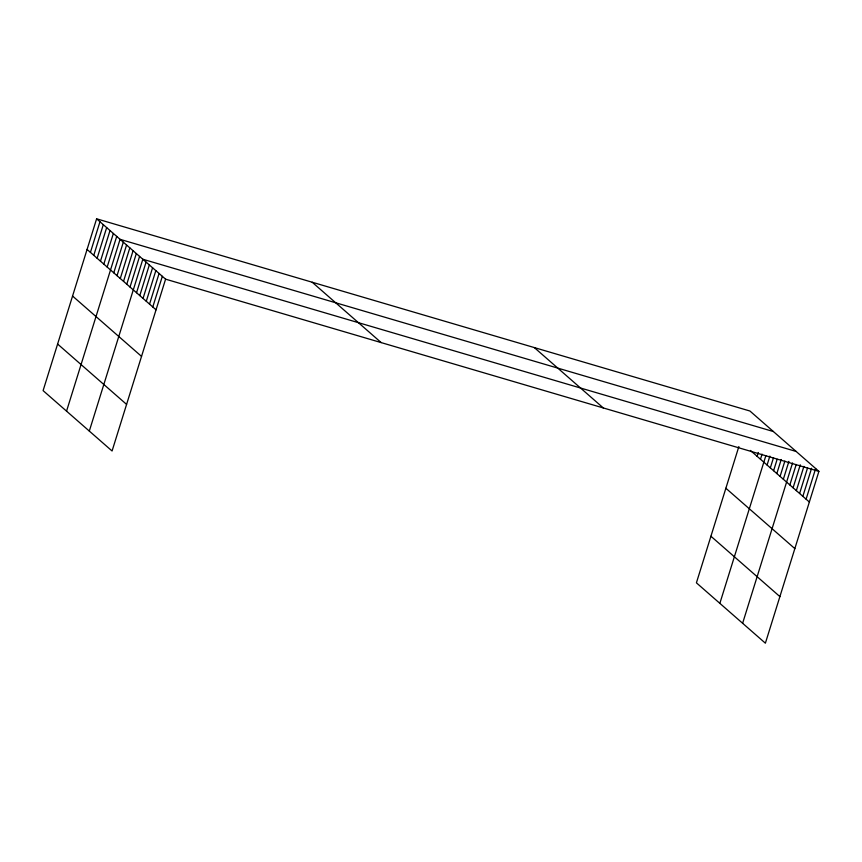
<?xml version="1.0" encoding="UTF-8"?>
<svg xmlns="http://www.w3.org/2000/svg" width="862" height="862" viewBox="0 0 862 862"><rect width="100%" height="100%" fill="white"/><g stroke="black" fill="none" stroke-linecap="round" stroke-linejoin="round"><path stroke-width="1.29" d="M96.619 218.808L43.1 390.626L112.071 450.988L165.59 279.169L96.619 218.808L749.929 411.012L818.9 471.374L765.381 643.192L696.41 582.831L738.853 446.57M90.424 252.383L99.97 221.739M93.775 255.314L103.311 224.67M97.126 258.244L106.662 227.6M100.466 261.186L110.013 230.542M103.817 264.117L113.364 233.473M107.168 267.048L116.715 236.403M66.546 411.152L120.066 239.334L773.376 431.539M113.773 272.823L123.32 242.179M117.027 275.668L126.574 245.023M120.281 278.512L129.817 247.868M123.525 281.357L133.071 250.713M126.779 284.201L136.325 253.557M130.033 287.046L139.579 256.402M89.314 431.065L142.833 259.246L796.143 451.451M136.541 292.735L146.077 262.091M139.784 295.58L149.331 264.936M143.038 298.424L152.585 267.78M146.292 301.269L155.839 270.625M149.546 304.124L159.082 273.469M152.79 306.969L162.336 276.325M757.127 456.321L758.323 452.485M760.478 459.252L762.073 454.145M719.856 603.357L765.822 455.793M767.083 465.027L769.863 456.095M770.337 467.872L773.516 457.657M773.591 470.717L777.168 459.23M776.834 473.561L781.209 459.521M780.088 476.406L784.862 461.084M783.342 479.25L788.913 461.375M742.624 623.269L792.555 462.948M789.84 484.95L796.208 464.51M793.094 487.795L800.259 464.812M796.348 490.64L803.901 466.374M799.602 493.484L807.554 467.947M802.856 496.329L811.605 468.238M806.099 499.173L815.646 468.529M165.59 279.169L818.9 471.374M750.436 450.46L809.353 502.018M725.869 488.248L794.85 548.609M534.332 347.591L603.303 407.941M710.924 536.25L779.894 596.601M312.206 282.24L381.187 342.591M87.073 249.452L156.044 309.814M72.559 296.043L141.54 356.394M57.614 344.046L126.585 404.397"/></g></svg>
